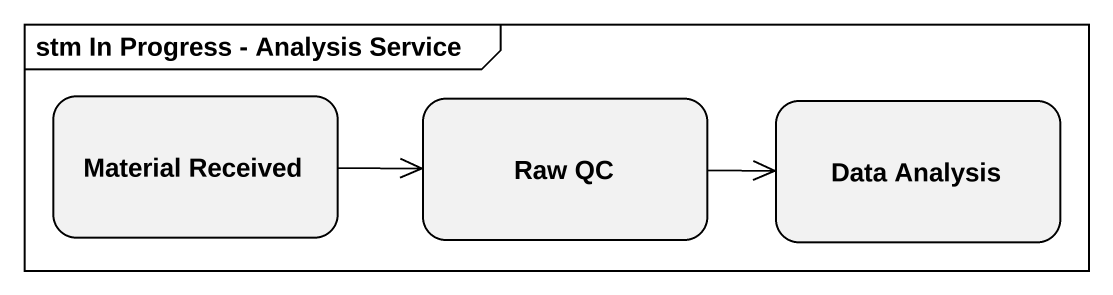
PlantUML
@startuml
mainframe stm In Progress - Analysis Service
hide empty description
state "Material Received" as Material_Received
state "Raw QC" as Raw_QC
state "Data Analysis" as Data_Analysis
Material_Received -right-> Raw_QC
Raw_QC -right-> Data_Analysis
@enduml
